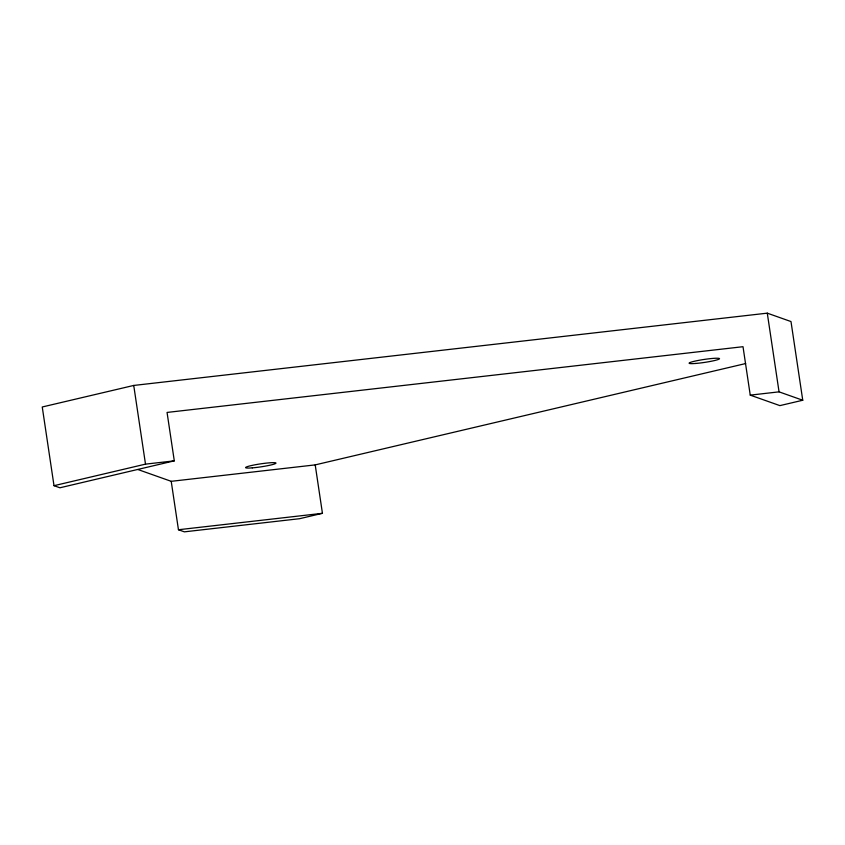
<?xml version="1.0" encoding="UTF-8"?>
<svg xmlns="http://www.w3.org/2000/svg" width="845" height="845" viewBox="0 0 845 845"><rect width="100%" height="100%" fill="white"/><g stroke="black" fill="none" stroke-linecap="round" stroke-linejoin="round"><path stroke-width="1.27" d="M133.732 385.447L42.25 406.984L54.006 485.685L59.932 487.776L174.292 460.852L167.056 412.434L743.009 346.703L750.244 395.133L779.882 405.621L802.75 400.245L790.994 321.554L767.281 313.157L133.732 385.447L145.498 464.137L54.006 485.685M137.915 469.524L171.218 481.323L315.206 464.887L745.66 363.551M315.206 464.887L322.441 513.316L299.574 518.703L184.379 531.843L178.453 529.741L171.218 481.323M145.498 464.137L174.292 460.852M750.244 395.133L779.048 391.848L802.75 400.245M178.453 529.741L322.441 513.316M767.281 313.157L779.048 391.848M695.857 363.445L692.879 363.625A15.379 1.5 -8.5 0 1 694.284 361.28A15.379 1.5 -8.5 0 1 715.747 358.238L717.954 358.248A15.379 1.5 -8.5 0 1 714.331 360.593A15.379 1.5 -8.5 0 1 695.857 363.445M252.317 467.866L249.328 468.045A15.379 1.5 -8.5 0 1 250.743 465.701A15.379 1.5 -8.5 0 1 272.196 462.659L274.403 462.669A15.379 1.5 -8.5 0 1 270.791 465.014A15.379 1.5 -8.5 0 1 252.317 467.866"/></g></svg>
